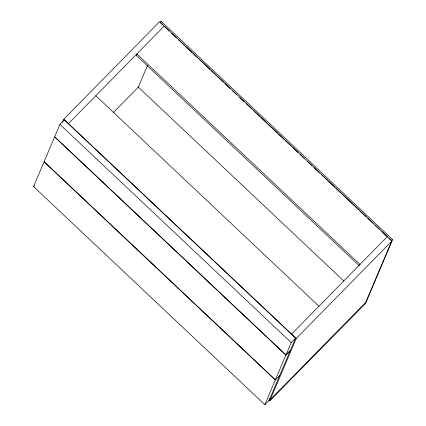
<?xml version="1.0" encoding="UTF-8"?>
<svg xmlns="http://www.w3.org/2000/svg" width="426" height="426" viewBox="0 0 426 426"><rect width="100%" height="100%" fill="white"/><g stroke="black" fill="none" stroke-linecap="round" stroke-linejoin="round"><path stroke-width="0.64" d="M33.553 186.535L44.043 161.821L275.313 379.987L264.823 404.7L33.553 186.535L34.431 185.64M59.933 124.392L54.688 136.751L285.952 354.917L290.33 350.46L295.575 338.106L64.31 119.935L59.933 124.392L291.198 342.563L285.952 354.917M62.51 122.262L63.804 119.211L159.58 21.689L392.005 240.951L365.481 303.445L269.706 400.967L268.737 400.057M358.905 265.403L136.256 55.364L136.863 53.937L359.997 264.429L359.592 265.382M160.661 22.519L161.177 21.3L392.447 239.465L366.067 301.608M147.641 65.157L138.306 87.138L113.199 112.704M285.878 355.098L275.388 379.811L44.123 161.64L54.608 136.927L285.878 355.098L290.255 350.641L279.765 375.349L275.313 379.987M279.69 375.53L269.2 400.243L264.823 404.7M269.706 400.967L296.23 338.473L392.005 240.951M161.177 21.3L160.085 22.413L162.503 24.697M68.453 123.593L164.228 26.071M136.256 55.364L137.183 54.422M291.581 334.09L387.356 236.568M291.198 342.563L295.575 338.106M392.447 239.465L391.35 240.583L388.933 238.299M366.088 302.018L270.313 399.54L269.344 398.63M164.441 26.524L169.276 31.087M171.694 33.366L176.534 37.935M178.467 39.756L184.277 45.236M185.725 46.604L192.014 52.536M192.983 53.452L199.272 59.384M200.241 60.295L209.917 69.427M210.886 70.338L216.69 75.817M217.659 76.728L223.464 82.207M224.917 83.576L230.237 88.597M232.175 90.418L237.01 94.987M239.433 97.266L244.268 101.83M246.207 103.656L252.011 109.136M253.459 110.504L259.753 116.436M260.717 117.347L267.006 123.284M267.975 124.195L277.651 133.322M278.62 134.238L284.424 139.712M285.393 140.628L291.198 146.102M292.651 147.471L297.971 152.492M299.909 154.319L304.744 158.882M307.167 161.166L312.002 165.73M313.941 167.556L319.745 173.031M321.199 174.399L327.488 180.336M328.451 181.247L334.745 187.179M335.709 188.095L359.416 210.46M360.385 211.371L366.19 216.85M367.643 218.219L372.963 223.24M374.901 225.066L379.736 229.63M381.675 231.456L387.479 236.931M138.008 86.856L343.857 281.048M95.818 95.733L318.946 306.225M63.804 119.211L296.23 338.473"/></g></svg>
